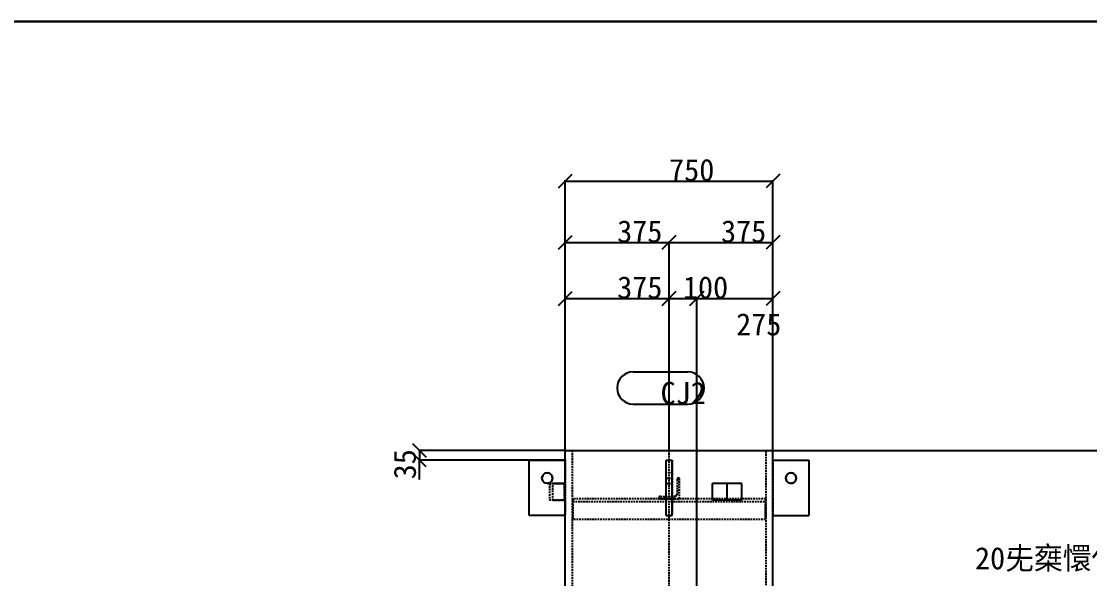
# Model space of a CAD drawing. Extents: x 72 to 24750, y 150 to 17460.
# Drawn here: x 12411 to 16268, y 15449 to 17460 of the extents above; entities that cross this region are included whole.
import ezdxf

# ---------------------------------------------------------------- set-up
doc = ezdxf.new("R2010")
doc.units = 0
doc.header["$MEASUREMENT"] = 0
doc.linetypes.add('HIDDEN', pattern=[9.525, 6.35, -3.175])
for name, color, linetype in [('GREEN_SOLID', 3, 'CONTINUOUS'), ('WHITE_HIDDEN', 7, 'HIDDEN'), ('WHITE_SOLID', 7, 'CONTINUOUS'), ('YELLOW_SOLID', 2, 'CONTINUOUS')]:
    doc.layers.add(name, color=color, linetype=linetype)

msp = doc.modelspace()

# ---------------------------------------------------------------- linework, layer by layer
at = {"layer": 'GREEN_SOLID', "color": 3, "linetype": 'Continuous'}
for p, q in [((14619.74307, 16194.904778), (14817.74307, 16194.904778)), ((14619.74307, 16078.904778), (14817.74307, 16078.904778))]:
    msp.add_line(p, q, dxfattribs=at)
for centre, start, end in [((14619.74307, 16136.904778), 90, 270), ((14817.74307, 16136.904778), 270, 90)]:
    msp.add_arc(centre, 58, start, end, dxfattribs=at)
at = {"layer": 'WHITE_HIDDEN', "color": 7, "linetype": 'HIDDEN'}
for p, q in [((14399.674826, 15911.803535), (14399.674826, 14662.803535)), ((15037.174826, 15911.803535), (15061.092541, 15911.803535)), ((15099.674826, 14662.803535), (15099.674826, 15911.803535)), ((14374.674826, 15876.803535), (14374.674826, 15676.803535)), ((14738.674826, 15876.803535), (14760.674826, 15876.803535)), ((14738.674826, 15676.803535), (14738.674826, 15876.803535)), ((14760.674826, 15876.803535), (14760.674826, 15676.803535)), ((15124.674826, 15876.803535), (15124.674826, 15676.803535)), ((14292.121115, 15819.07452), (14290.674826, 15811.803535)), ((14309.674826, 15830.803535), (14302.403841, 15829.357246)), ((14316.945812, 15829.357246), (14309.674826, 15830.803535)), ((14328.674826, 15811.803535), (14327.228537, 15819.07452)), ((14760.674826, 15830.803535), (14738.674826, 15830.803535)), ((14760.674826, 15830.803535), (14738.674826, 15830.803535)), ((15172.121115, 15819.07452), (15170.674826, 15811.803535)), ((15189.674826, 15830.803535), (15182.403841, 15829.357246)), ((15196.945812, 15829.357246), (15189.674826, 15830.803535)), ((15208.674826, 15811.803535), (15207.228537, 15819.07452)), ((14290.674826, 15811.803535), (14292.121115, 15804.532549)), ((14302.403841, 15794.249823), (14309.674826, 15792.803535)), ((14309.674826, 15792.803535), (14316.945812, 15794.249823)), ((14370.431331, 15791.802191), (14317.398322, 15791.799476)), ((14317.398322, 15791.799476), (14317.398322, 15731.795576)), ((14317.398322, 15791.799476), (14370.431331, 15791.796761)), ((14327.228537, 15804.532549), (14328.674826, 15811.803535)), ((14329.404419, 15791.799476), (14330.051443, 15791.799642)), ((14330.051443, 15791.799309), (14329.404419, 15791.799476)), ((14329.404419, 15731.795576), (14329.404419, 15791.799476)), ((14330.051443, 15791.799642), (14373.017117, 15791.801974)), ((14373.017117, 15791.796978), (14330.051443, 15791.799309)), ((14370.431331, 15791.802191), (14370.431331, 15731.792861)), ((14372.712635, 15791.802052), (14370.431331, 15791.802191)), ((14370.431331, 15791.796761), (14373.017117, 15791.796978)), ((14373.017117, 15731.793078), (14373.017117, 15791.801974)), ((14738.674826, 15811.803535), (14760.674826, 15811.803535)), ((14738.674826, 15811.803535), (14760.674826, 15811.803535)), ((14738.674826, 15792.803535), (14760.674826, 15792.803535)), ((14738.674826, 15792.803535), (14760.674826, 15792.803535)), ((14778.631549, 15808.099635), (14778.174826, 15805.803535)), ((14778.174826, 15805.803535), (14778.174826, 15754.303535)), ((14779.932186, 15810.046175), (14778.631549, 15808.099635)), ((14781.878726, 15811.346812), (14779.932186, 15810.046175)), ((14784.174826, 15811.803535), (14781.878726, 15811.346812)), ((14787.174826, 15811.803535), (14784.174826, 15811.803535)), ((14787.174826, 15736.803535), (14787.174826, 15811.803535)), ((15170.674826, 15811.803535), (15172.121115, 15804.532549)), ((15182.403841, 15794.249823), (15189.674826, 15792.803535)), ((15189.674826, 15792.803535), (15196.945812, 15794.249823)), ((15207.228537, 15804.532549), (15208.674826, 15811.803535)), ((14401.674826, 15736.803535), (14401.674826, 15661.803535)), ((15097.674826, 15736.803535), (14401.674826, 15736.803535)), ((14712.631549, 15742.099635), (14712.174826, 15739.803535)), ((14712.174826, 15739.803535), (14712.174826, 15736.803535)), ((14712.174826, 15736.803535), (14787.174826, 15736.803535)), ((14713.932186, 15744.046175), (14712.631549, 15742.099635)), ((14715.878726, 15745.346812), (14713.932186, 15744.046175)), ((14718.174826, 15745.803535), (14715.878726, 15745.346812)), ((14718.174826, 15745.803535), (14769.674826, 15745.803535)), ((14772.927635, 15746.450559), (14769.674826, 15745.803535)), ((14769.674826, 15745.803535), (14772.927635, 15746.450559)), ((14778.174826, 15754.303535), (14777.527802, 15751.050725)), ((14777.527802, 15751.050725), (14778.174826, 15754.303535)), ((15097.674826, 15736.803535), (15097.674826, 15661.803535)), ((14370.431331, 15731.798292), (14317.398322, 15731.795576)), ((14370.431331, 15731.792861), (14317.398322, 15731.795576)), ((14330.051443, 15731.795743), (14329.404419, 15731.795576)), ((14329.404419, 15731.795576), (14330.051443, 15731.79541)), ((14330.051443, 15731.795743), (14373.017117, 15731.798074)), ((14330.051443, 15731.79541), (14373.017117, 15731.793078)), ((14373.017117, 15731.798074), (14370.431331, 15731.798292)), ((14370.431331, 15731.792861), (14373.017117, 15731.793078)), ((14401.674826, 15727.803535), (15097.674826, 15727.803535)), ((15097.674826, 15667.803535), (15097.674826, 15719.303535)), ((15097.674826, 15661.803535), (14401.674826, 15661.803535)), ((14760.674826, 15676.803535), (14738.674826, 15676.803535))]:
    msp.add_line(p, q, dxfattribs=at)
for centre, radius, start, end in [((14309.674826, 15811.803535), 19, 112.5, 157.5), ((14309.674826, 15811.803535), 19, 22.5, 67.5), ((15189.674826, 15811.803535), 19, 112.5, 157.5), ((15189.674826, 15811.803535), 19, 22.5, 67.5), ((14309.674826, 15811.803535), 19, 202.5, 247.5), ((14309.674826, 15811.803535), 19, 292.5, 337.5), ((15189.674826, 15811.803535), 19, 202.5, 247.5), ((15189.674826, 15811.803535), 19, 292.5, 337.5), ((14769.674826, 15754.303535), 8.5, 292.5, 337.5), ((14769.674826, 15754.303535), 8.5, 292.5, 337.5)]:
    msp.add_arc(centre, radius, start, end, dxfattribs=at)
at = {"layer": 'WHITE_SOLID', "color": 5, "linetype": 'Continuous'}
for p, q in [((24749.64447, 17460), (450.001154, 17460)), ((450.001154, 17459.750321), (24749.64447, 17459.750321))]:
    msp.add_line(p, q, dxfattribs=at)
at = {"layer": 'WHITE_SOLID', "color": 7, "linetype": 'Continuous'}
for p, q in [((24749.64447, 17459.750321), (450.001154, 17459.750321)), ((454.502481, 17460), (24749.64447, 17460)), ((14349.926089, 16859.025388), (14399.423563, 16908.522863)), ((15149.423563, 16908.52286), (15099.926089, 16859.025386)), ((14374.674826, 15912.303535), (14374.674826, 16886.774126)), ((14374.674826, 16883.774126), (15124.674826, 16883.774123)), ((15124.674826, 15912.303535), (15124.674826, 16886.774123)), ((14349.926089, 16637.408572), (14399.423563, 16686.906046)), ((14374.674826, 15878.505006), (14374.674826, 16665.157309)), ((14374.674826, 16662.157309), (14749.674826, 16662.157308)), ((14774.423563, 16686.906045), (14724.926089, 16637.40857)), ((14724.926089, 16637.40857), (14774.423563, 16686.906045)), ((14749.674826, 15912.303535), (14749.674826, 16665.157308)), ((14749.674826, 15912.303535), (14749.674826, 16665.157308)), ((14749.674826, 16662.157308), (15124.674826, 16662.157306)), ((15149.423563, 16686.906044), (15099.926089, 16637.408569)), ((15124.674826, 15878.505006), (15124.674826, 16665.157306)), ((14349.926089, 16435.164295), (14399.423563, 16484.661769)), ((14774.423563, 16484.661768), (14724.926089, 16435.164293)), ((14724.926089, 16435.164293), (14774.423563, 16484.661768)), ((14874.423563, 16484.661768), (14824.926089, 16435.164293)), ((14824.926089, 16435.164293), (14874.423563, 16484.661768)), ((15149.423563, 16484.661767), (15099.926089, 16435.164292)), ((14374.674826, 15856.535962), (14374.674826, 16462.913032)), ((14374.674826, 16459.913032), (14749.674826, 16459.913031)), ((14749.674826, 15912.303535), (14749.674826, 16462.913031)), ((14749.674826, 15912.303535), (14749.674826, 16462.913031)), ((14749.674826, 16459.913031), (14849.674826, 16459.91303)), ((14849.674826, 15012.303535), (14849.674826, 16462.91303)), ((14849.674826, 15012.303535), (14849.674826, 16462.91303)), ((14849.674826, 16459.91303), (15124.674826, 16459.913029)), ((15124.674826, 15856.535962), (15124.674826, 16462.913029)), ((13823.367557, 15936.552267), (13872.865032, 15887.054792)), ((13872.865032, 15852.054792), (13823.367558, 15901.552267)), ((14374.174826, 15911.803535), (13845.116295, 15911.80353)), ((13848.116295, 15911.80353), (13848.116295, 15876.80353)), ((14886.180996, 15911.803535), (16682.311177, 15911.803553)), ((14374.174826, 15876.803535), (13845.116295, 15876.80353)), ((13848.116295, 15807.265421), (13848.116295, 15876.80353))]:
    msp.add_line(p, q, dxfattribs=at)
at = {"layer": 'WHITE_SOLID', "color": 4, "linetype": 'HIDDEN'}
msp.add_line((14749.674826, 2007.599904), (14749.674826, 16512.463535), dxfattribs=at)
at = {"layer": 'YELLOW_SOLID', "color": 2, "linetype": 'Continuous'}
for p, q in [((14374.674826, 14680.294719), (14374.674826, 15911.803535)), ((14374.674826, 15911.803535), (15124.674826, 15911.803535)), ((15124.674826, 14680.294719), (15124.674826, 15911.803535)), ((14244.674826, 15676.803535), (14244.674826, 15876.803535)), ((14244.674826, 15876.803535), (14374.674826, 15876.803535)), ((14738.674826, 15876.803535), (14760.674826, 15876.803535)), ((14738.674826, 15676.803535), (14738.674826, 15876.803535)), ((14760.674826, 15676.803535), (14760.674826, 15876.803535)), ((15124.674826, 15876.803535), (15254.674826, 15876.803535)), ((15254.674826, 15876.803535), (15254.674826, 15676.803535)), ((14290.674826, 15811.803535), (14292.121115, 15819.07452)), ((14302.403841, 15829.357246), (14309.674826, 15830.803535)), ((14309.674826, 15830.803535), (14316.945812, 15829.357246)), ((14327.228537, 15819.07452), (14328.674826, 15811.803535)), ((15170.674826, 15811.803535), (15172.121115, 15819.07452)), ((15182.403841, 15829.357246), (15189.674826, 15830.803535)), ((15189.674826, 15830.803535), (15196.945812, 15829.357246)), ((15207.228537, 15819.07452), (15208.674826, 15811.803535)), ((14292.121115, 15804.532549), (14290.674826, 15811.803535)), ((14309.674826, 15792.803535), (14302.403841, 15794.249823)), ((14316.945812, 15794.249823), (14309.674826, 15792.803535)), ((14328.674826, 15811.803535), (14327.228537, 15804.532549)), ((14906.638746, 15731.801436), (14906.641818, 15791.799094)), ((15012.707835, 15791.793663), (14906.641818, 15791.799094)), ((14959.671754, 15731.798721), (14959.674826, 15791.796379)), ((15012.704763, 15731.796006), (15012.707835, 15791.793663)), ((15172.121115, 15804.532549), (15170.674826, 15811.803535)), ((15189.674826, 15792.803535), (15182.403841, 15794.249823)), ((15196.945812, 15794.249823), (15189.674826, 15792.803535)), ((15208.674826, 15811.803535), (15207.228537, 15804.532549)), ((15012.704763, 15731.796006), (14906.638746, 15731.801436)), ((14374.674826, 15676.803535), (14244.674826, 15676.803535)), ((14738.674826, 15676.803535), (14760.674826, 15676.803535)), ((15124.674826, 15676.803535), (15254.674826, 15676.803535))]:
    msp.add_line(p, q, dxfattribs=at)
for centre, start, end in [((14309.674826, 15811.803535), 112.5, 157.5), ((14309.674826, 15811.803535), 22.5, 67.5), ((15189.674826, 15811.803535), 112.5, 157.5), ((15189.674826, 15811.803535), 22.5, 67.5), ((14309.674826, 15811.803535), 202.5, 247.5), ((14309.674826, 15811.803535), 292.5, 337.5), ((15189.674826, 15811.803535), 202.5, 247.5), ((15189.674826, 15811.803535), 292.5, 337.5)]:
    msp.add_arc(centre, 19, start, end, dxfattribs=at)

# ---------------------------------------------------------------- texts
at = {"layer": 'GREEN_SOLID', "color": 3, "linetype": 'Continuous'}
for s, p in [('CJ2', (14718.74307, 16078.904778)), ('20兂椉懁佀忲婥敳偒岴', (15854.063759, 15482.477082))]:
    msp.add_text(s, height=80, dxfattribs=at).set_placement(p)
at = {"layer": 'WHITE_SOLID', "color": 7, "linetype": 'Continuous'}
for s, p in [('750', (14749.674826, 16883.774124)), ('375', (14562.174826, 16662.157308)), ('375', (14937.174826, 16662.157307)), ('375', (14562.174826, 16459.913031)), ('100', (14799.674826, 16459.91303)), ('275', (14991.63507, 16326.637057))]:
    msp.add_text(s, height=80, dxfattribs=at).set_placement(p)
msp.add_text('35', height=80, rotation=90.000008, dxfattribs=at).set_placement((13835.380244, 15807.265421))

doc.saveas('drawing.dxf')
